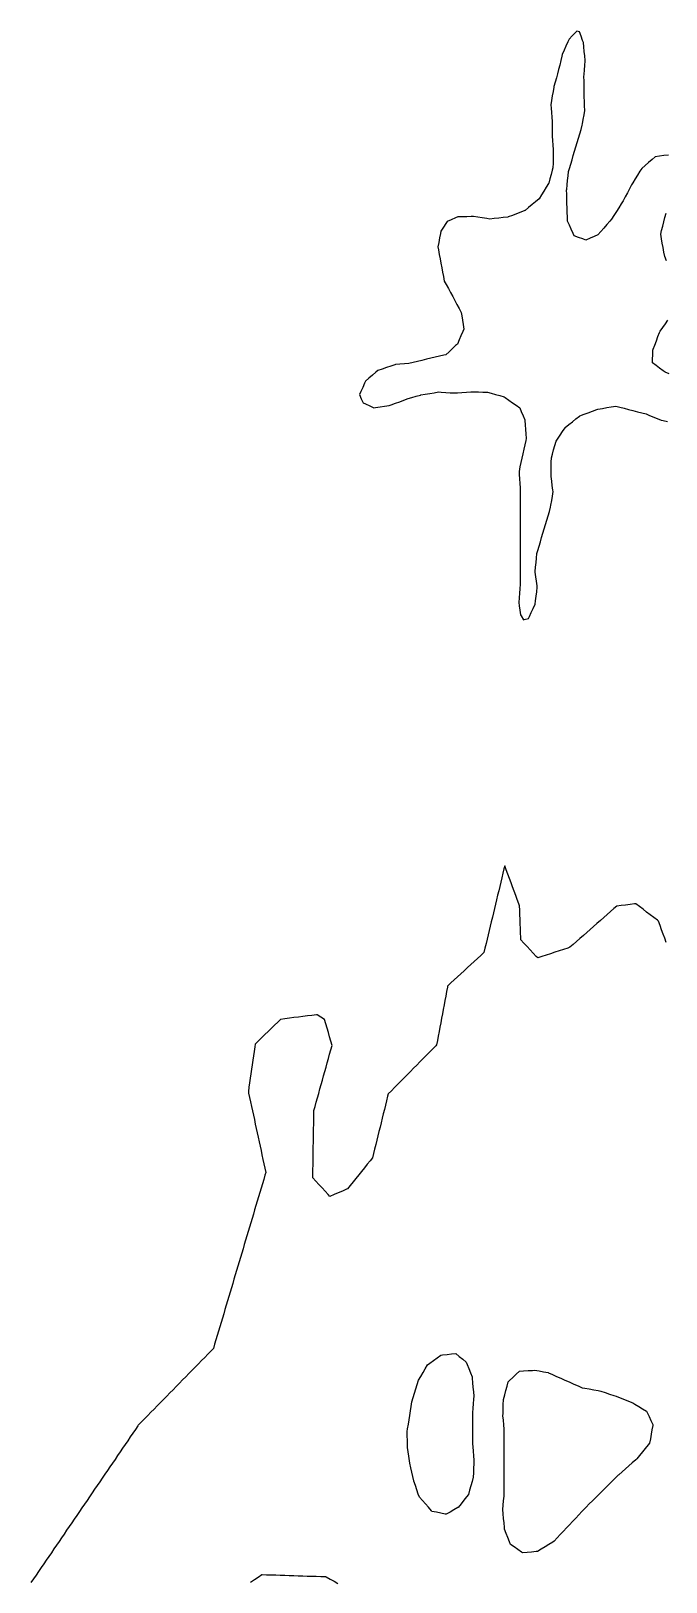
# Model space of a CAD drawing. Header units: millimetres. Extents: x 0 to 2762, y 6 to 2482.
# Drawn here: x 1281.4 to 1422, y 2139.1 to 2482.2 of the extents above; entities that cross this region are included whole.
import ezdxf

# ---------------------------------------------------------------- set-up
doc = ezdxf.new("R2010")
doc.units = ezdxf.units.MM
for name, color, linetype in [('ALL_HOLES', 1, 'Continuous'), ('ALL_ISLANDS', 7, 'Continuous'), ('OUTLINE_ISLAND_01', 7, 'Continuous'), ('OUTLINE_ISLAND_01_HOLE_145', 1, 'Continuous'), ('OUTLINE_ISLAND_01_HOLE_146', 1, 'Continuous'), ('OUTLINE_ISLAND_02', 7, 'Continuous')]:
    doc.layers.add(name, color=color, linetype=linetype)

msp = doc.modelspace()

# ---------------------------------------------------------------- linework, layer by layer
at = {"layer": 'ALL_HOLES'}
for points in [[(1375.4935, 2189.6364), (1376.2696, 2189.0058), (1377.0456, 2188.3751), (1377.8217, 2187.7445), (1378.0148, 2187.2431), (1378.374, 2186.3099), (1378.7333, 2185.3766), (1379.0926, 2184.4434), (1379.1177, 2184.1796), (1379.2122, 2183.1841), (1379.3068, 2182.1886), (1379.4013, 2181.1931), (1379.4959, 2180.1975), (1379.4403, 2179.5046), (1379.3604, 2178.5078), (1379.2804, 2177.511), (1379.2005, 2176.5142), (1379.1991, 2175.662), (1379.1975, 2174.662), (1379.1958, 2173.662), (1379.1942, 2172.662), (1379.1925, 2171.662), (1379.1909, 2170.662), (1379.1893, 2169.662), (1379.2453, 2169.0142), (1379.3315, 2168.0179), (1379.4177, 2167.0217), (1379.5039, 2166.0254), (1379.4743, 2165.2675), (1379.4352, 2164.2682), (1379.3962, 2163.269), (1379.3572, 2162.2698), (1379.0914, 2161.3184), (1378.8224, 2160.3553), (1378.5534, 2159.3922), (1378.2844, 2158.429), (1377.905, 2157.9448), (1377.2883, 2157.1577), (1376.6715, 2156.3705), (1376.0548, 2155.5834), (1375.9762, 2155.5398), (1375.1013, 2155.0553), (1374.2265, 2154.5709), (1373.3517, 2154.0864), (1373.1712, 2154.1225), (1372.1906, 2154.3185), (1371.21, 2154.5145), (1370.2294, 2154.7105), (1370.0957, 2154.8614), (1369.4325, 2155.6098), (1368.7693, 2156.3583), (1368.1061, 2157.1067), (1367.4429, 2157.8552), (1367.2046, 2158.5436), (1366.8775, 2159.4886), (1366.5505, 2160.4336), (1366.2234, 2161.3786), (1366.2083, 2161.4469), (1365.992, 2162.4233), (1365.7757, 2163.3996), (1365.5594, 2164.3759), (1365.3432, 2165.3523), (1365.2598, 2165.903), (1365.11, 2166.8917), (1364.9603, 2167.8804), (1364.8106, 2168.8692), (1364.8013, 2169.4211), (1364.7844, 2170.4209), (1364.7675, 2171.4208), (1364.7506, 2172.4207), (1364.8404, 2172.9948), (1364.9948, 2173.9828), (1365.1493, 2174.9708), (1365.3038, 2175.9588), (1365.4583, 2176.9468), (1365.6128, 2177.9348), (1365.7673, 2178.9227), (1365.7723, 2178.9388), (1366.0678, 2179.8942), (1366.3633, 2180.8495), (1366.6588, 2181.8048), (1366.9544, 2182.7602), (1367.2499, 2183.7155), (1367.7344, 2184.5397), (1368.2411, 2185.4019), (1368.7478, 2186.264), (1369.2546, 2187.1261), (1369.7534, 2187.4962), (1370.5565, 2188.092), (1371.3596, 2188.6879), (1372.1626, 2189.2837), (1372.5685, 2189.3267), (1373.563, 2189.432), (1374.5574, 2189.5373)], [(1392.9622, 2185.941), (1393.9474, 2185.7697), (1394.9326, 2185.5983), (1395.9178, 2185.427), (1395.9896, 2185.3945), (1396.9008, 2184.9825), (1397.812, 2184.5705), (1398.7231, 2184.1584), (1399.6343, 2183.7464), (1399.8284, 2183.6624), (1400.7462, 2183.2654), (1401.664, 2182.8684), (1402.5818, 2182.4714), (1403.4996, 2182.0743), (1404.0768, 2181.9756), (1405.0624, 2181.807), (1406.0481, 2181.6384), (1407.0338, 2181.4698), (1407.6257, 2181.2817), (1408.5787, 2180.9789), (1409.5317, 2180.676), (1410.4847, 2180.3731), (1410.9761, 2180.1805), (1411.9072, 2179.8155), (1412.8382, 2179.4505), (1413.7692, 2179.0855), (1414.7002, 2178.7205), (1415.1576, 2178.4447), (1416.0139, 2177.9284), (1416.8703, 2177.4121), (1417.7267, 2176.8958), (1417.8563, 2176.6241), (1418.2868, 2175.7215), (1418.7173, 2174.8189), (1419.1478, 2173.9163), (1419.1163, 2173.7399), (1418.9405, 2172.7555), (1418.7646, 2171.771), (1418.5888, 2170.7866), (1418.4129, 2169.8022), (1418.0954, 2169.4132), (1417.4631, 2168.6385), (1416.8308, 2167.8637), (1416.1985, 2167.089), (1415.5662, 2166.3143), (1415.3281, 2166.1058), (1414.5759, 2165.4469), (1413.8236, 2164.788), (1413.0714, 2164.1291), (1412.3192, 2163.4702), (1411.5669, 2162.8113), (1411.4535, 2162.699), (1410.7428, 2161.9956), (1410.0321, 2161.2921), (1409.3214, 2160.5886), (1408.6106, 2159.8851), (1407.8999, 2159.1817), (1407.1892, 2158.4782), (1406.4785, 2157.7747), (1405.7677, 2157.0713), (1405.057, 2156.3678), (1404.3463, 2155.6643), (1404.111, 2155.4134), (1403.427, 2154.684), (1402.743, 2153.9546), (1402.0589, 2153.2251), (1401.3749, 2152.4957), (1400.6908, 2151.7662), (1400.0068, 2151.0368), (1399.3228, 2150.3073), (1398.6387, 2149.5779), (1397.9547, 2148.8484), (1397.2706, 2148.119), (1396.9735, 2147.9357), (1396.1225, 2147.4106), (1395.2715, 2146.8855), (1394.4204, 2146.3604), (1393.5694, 2145.8353), (1393.2841, 2145.8084), (1392.2885, 2145.7143), (1391.293, 2145.6203), (1390.2974, 2145.5263), (1390.0492, 2145.6988), (1389.2281, 2146.2697), (1388.4071, 2146.8405), (1387.586, 2147.4114), (1387.3735, 2147.9641), (1387.0145, 2148.8974), (1386.6556, 2149.8308), (1386.2967, 2150.7642), (1386.2632, 2151.1462), (1386.1758, 2152.1424), (1386.0885, 2153.1386), (1386.0011, 2154.1348), (1385.9137, 2155.1309), (1385.9984, 2156.055), (1386.0896, 2157.0508), (1386.1808, 2158.0466), (1386.1822, 2158.3602), (1386.1864, 2159.3602), (1386.1906, 2160.3602), (1386.1948, 2161.3602), (1386.1991, 2162.3602), (1386.2033, 2163.3602), (1386.2075, 2164.3602), (1386.2118, 2165.3601), (1386.216, 2166.3601), (1386.2202, 2167.3601), (1386.2245, 2168.3601), (1386.2287, 2169.3601), (1386.2329, 2170.3601), (1386.2372, 2171.3601), (1386.2414, 2172.3601), (1386.1982, 2172.8788), (1386.1151, 2173.8754), (1386.032, 2174.8719), (1385.949, 2175.8685), (1385.9635, 2176.3681), (1385.9924, 2177.3677), (1386.0214, 2178.3673), (1386.0504, 2179.3669), (1386.0852, 2179.4988), (1386.3399, 2180.4658), (1386.5946, 2181.4328), (1386.8493, 2182.3999), (1387.104, 2183.3669), (1387.4082, 2183.6598), (1388.1286, 2184.3534), (1388.8489, 2185.0471), (1389.5692, 2185.7407), (1390.521, 2185.7969), (1391.5192, 2185.8558), (1392.5175, 2185.9148)]]:
    msp.add_lwpolyline(points, close=True, dxfattribs=at)
at = {"layer": 'ALL_ISLANDS'}
for points in [[(1422.5886, 2454.7889), (1421.5983, 2454.6496), (1420.6081, 2454.5103), (1419.6178, 2454.371), (1418.9493, 2453.7953), (1418.1915, 2453.1428), (1417.4337, 2452.4903), (1416.6759, 2451.8377), (1416.2836, 2451.2122), (1415.7524, 2450.365), (1415.2211, 2449.5178), (1414.6898, 2448.6706), (1414.4218, 2448.1658), (1413.953, 2447.2826), (1413.4841, 2446.3993), (1413.0152, 2445.516), (1412.5464, 2444.6327), (1412.1245, 2443.9686), (1411.5882, 2443.1245), (1411.052, 2442.2805), (1410.5157, 2441.4364), (1409.9795, 2440.5924), (1409.5932, 2440.1481), (1408.9372, 2439.3933), (1408.2811, 2438.6386), (1407.6251, 2437.8839), (1406.969, 2437.1292), (1406.1416, 2436.7748), (1405.2224, 2436.381), (1404.3032, 2435.9873), (1403.624, 2436.2334), (1402.6838, 2436.5742), (1401.7437, 2436.9149), (1401.4925, 2437.4515), (1401.0686, 2438.3572), (1400.6446, 2439.2629), (1400.2207, 2440.1686), (1400.1968, 2441.0836), (1400.1706, 2442.0833), (1400.1445, 2443.0829), (1400.1184, 2444.0826), (1400.0923, 2445.0822), (1400.0662, 2446.0819), (1400.04, 2447.0816), (1400.0519, 2447.1904), (1400.16, 2448.1845), (1400.2682, 2449.1786), (1400.3763, 2450.1728), (1400.4845, 2451.1669), (1400.6733, 2451.8053), (1400.9569, 2452.7643), (1401.2405, 2453.7232), (1401.5241, 2454.6822), (1401.8076, 2455.6411), (1402.0912, 2456.6001), (1402.3748, 2457.559), (1402.6584, 2458.518), (1402.942, 2459.4769), (1403.2256, 2460.4359), (1403.5092, 2461.3948), (1403.5562, 2461.6752), (1403.7216, 2462.6614), (1403.8871, 2463.6476), (1404.0525, 2464.6338), (1404.0521, 2464.6455), (1404.0138, 2465.6448), (1403.9755, 2466.644), (1403.9372, 2467.6433), (1403.8989, 2468.6426), (1403.8965, 2469.149), (1403.8918, 2470.149), (1403.8871, 2471.149), (1403.8824, 2472.149), (1403.9193, 2472.6335), (1403.9953, 2473.6306), (1404.0713, 2474.6277), (1404.1473, 2475.6248), (1404.1383, 2475.7201), (1404.044, 2476.7156), (1403.9498, 2477.7112), (1403.8556, 2478.7067), (1403.7613, 2479.7023), (1403.5872, 2480.1477), (1403.223, 2481.079), (1402.8588, 2482.0103), (1402.3235, 2482.2229), (1401.9684, 2481.8623), (1401.2667, 2481.1498), (1400.5651, 2480.4373), (1400.2837, 2479.7991), (1399.8803, 2478.8841), (1399.4769, 2477.9691), (1399.0735, 2477.0541), (1398.9731, 2476.6427), (1398.7358, 2475.6713), (1398.4986, 2474.6998), (1398.2614, 2473.7284), (1398.0242, 2472.7569), (1397.7768, 2471.888), (1397.503, 2470.9262), (1397.2293, 2469.9644), (1397.2061, 2469.8278), (1397.0386, 2468.842), (1396.8712, 2467.8561), (1396.7037, 2466.8702), (1396.5363, 2465.8843), (1396.5909, 2465.1662), (1396.6667, 2464.169), (1396.7425, 2463.1719), (1396.8183, 2462.1748), (1396.8201, 2461.2687), (1396.822, 2460.2687), (1396.824, 2459.2687), (1396.8466, 2458.9846), (1396.9259, 2457.9877), (1397.0052, 2456.9909), (1397.0845, 2455.994), (1397.0839, 2455.9647), (1397.0636, 2454.9649), (1397.0434, 2453.9651), (1397.0231, 2452.9653), (1397.0029, 2451.9655), (1396.862, 2451.4509), (1396.5979, 2450.4864), (1396.3339, 2449.5219), (1396.0698, 2448.5573), (1396.0467, 2448.5193), (1395.527, 2447.6649), (1395.0074, 2446.8105), (1394.4877, 2445.9562), (1393.9681, 2445.1018), (1393.9418, 2445.0802), (1393.1696, 2444.4449), (1392.3974, 2443.8095), (1391.6251, 2443.1742), (1390.8529, 2442.5389), (1390.8216, 2442.5267), (1389.8894, 2442.1648), (1388.9571, 2441.8028), (1388.0249, 2441.4409), (1387.0927, 2441.079), (1387.0044, 2441.0689), (1386.0108, 2440.9559), (1385.0172, 2440.8429), (1384.0236, 2440.7299), (1383.03, 2440.6169), (1382.3538, 2440.7199), (1381.3652, 2440.8705), (1380.3766, 2441.021), (1379.3879, 2441.1716), (1378.9293, 2441.1614), (1377.9296, 2441.1392), (1376.9298, 2441.117), (1375.9301, 2441.0948), (1375.4117, 2440.8744), (1374.4914, 2440.4831), (1373.5711, 2440.0919), (1373.2857, 2439.6412), (1372.7506, 2438.7964), (1372.2156, 2437.9516), (1372.1105, 2437.4282), (1371.9137, 2436.4478), (1371.7169, 2435.4674), (1371.52, 2434.4869), (1371.6513, 2433.7936), (1371.8373, 2432.8111), (1372.0233, 2431.8285), (1372.2094, 2430.846), (1372.3954, 2429.8634), (1372.5814, 2428.8809), (1372.7674, 2427.8984), (1372.9535, 2426.9158), (1373.3777, 2426.1334), (1373.8543, 2425.2543), (1374.331, 2424.3753), (1374.8076, 2423.4962), (1375.2843, 2422.6171), (1375.7609, 2421.738), (1376.2376, 2420.8589), (1376.7142, 2419.9798), (1376.8267, 2419.2462), (1376.9781, 2418.2578), (1377.1296, 2417.2693), (1377.2811, 2416.2808), (1377.0415, 2415.726), (1376.645, 2414.808), (1376.2485, 2413.89), (1375.852, 2412.9719), (1375.4693, 2412.621), (1374.7322, 2411.9452), (1373.9952, 2411.2693), (1373.2582, 2410.5935), (1372.882, 2410.5049), (1371.9086, 2410.2756), (1370.9353, 2410.0464), (1369.9619, 2409.8171), (1368.9885, 2409.5879), (1368.0152, 2409.3586), (1367.0418, 2409.1294), (1366.0684, 2408.9001), (1365.0951, 2408.6708), (1364.115, 2408.5851), (1363.1188, 2408.4979), (1362.1226, 2408.4106), (1362.0372, 2408.3821), (1361.0886, 2408.0657), (1360.14, 2407.7492), (1359.1914, 2407.4327), (1358.2428, 2407.1162), (1357.7934, 2406.7291), (1357.0359, 2406.0763), (1356.2783, 2405.4236), (1355.5207, 2404.7708), (1355.2989, 2404.2829), (1354.8851, 2403.3725), (1354.4713, 2402.4622), (1354.1614, 2401.7804), (1354.5805, 2400.8724), (1354.9995, 2399.9645), (1355.5357, 2399.7064), (1356.4368, 2399.2726), (1357.3378, 2398.8388), (1357.757, 2398.9026), (1358.7456, 2399.053), (1359.7343, 2399.2034), (1360.7229, 2399.3538), (1361.1937, 2399.5253), (1362.1333, 2399.8675), (1363.0729, 2400.2098), (1364.0125, 2400.552), (1364.9522, 2400.8942), (1365.7829, 2401.1339), (1366.7438, 2401.411), (1367.7046, 2401.6882), (1367.7648, 2401.6986), (1368.7502, 2401.8686), (1369.7357, 2402.0386), (1370.7211, 2402.2086), (1371.7066, 2402.3786), (1372.2715, 2402.3412), (1373.2693, 2402.275), (1374.2671, 2402.2088), (1375.2649, 2402.1427), (1375.8657, 2402.1901), (1376.8626, 2402.2688), (1377.8595, 2402.3475), (1378.8564, 2402.4262), (1379.5226, 2402.4017), (1380.522, 2402.365), (1381.5213, 2402.3283), (1382.5206, 2402.2916), (1383.2974, 2402.0825), (1384.263, 2401.8225), (1385.2287, 2401.5626), (1386.1943, 2401.3026), (1386.4007, 2401.1557), (1387.2154, 2400.5759), (1388.03, 2399.996), (1388.8447, 2399.4161), (1389.6594, 2398.8362), (1389.9959, 2398.041), (1390.3857, 2397.12), (1390.7754, 2396.1991), (1390.7848, 2396.0697), (1390.8573, 2395.0723), (1390.9298, 2394.075), (1391.0023, 2393.0776), (1391.0748, 2392.0802), (1390.9793, 2391.6376), (1390.7684, 2390.6601), (1390.5575, 2389.6826), (1390.3466, 2388.7051), (1390.1356, 2387.7276), (1389.9247, 2386.7501), (1389.7138, 2385.7726), (1389.5029, 2384.7951), (1389.55, 2384.1195), (1389.6195, 2383.1219), (1389.689, 2382.1243), (1389.7585, 2381.1267), (1389.759, 2380.3014), (1389.7596, 2379.3014), (1389.7601, 2378.3014), (1389.7607, 2377.3014), (1389.7613, 2376.3014), (1389.7618, 2375.3014), (1389.7624, 2374.3014), (1389.763, 2373.3014), (1389.7635, 2372.3014), (1389.7641, 2371.3014), (1389.7647, 2370.3014), (1389.7652, 2369.3014), (1389.7658, 2368.3014), (1389.7664, 2367.3014), (1389.767, 2366.3014), (1389.7675, 2365.3014), (1389.7681, 2364.3014), (1389.7687, 2363.3014), (1389.7692, 2362.3014), (1389.7698, 2361.3014), (1389.7704, 2360.3014), (1389.7358, 2359.8157), (1389.6648, 2358.8182), (1389.5937, 2357.8208), (1389.5227, 2356.8233), (1389.4517, 2355.8258), (1389.5589, 2355.0707), (1389.6996, 2354.0806), (1389.8402, 2353.0905), (1389.9932, 2352.8322), (1390.5026, 2351.9717), (1390.6271, 2352.0044), (1391.5942, 2352.2588), (1391.7843, 2352.671), (1392.2031, 2353.5791), (1392.6219, 2354.4872), (1393.0406, 2355.3953), (1393.1459, 2356.1748), (1393.2798, 2357.1658), (1393.4136, 2358.1568), (1393.5475, 2359.1478), (1393.4983, 2359.4979), (1393.3593, 2360.4882), (1393.2202, 2361.4785), (1393.0811, 2362.4688), (1393.0938, 2362.613), (1393.1815, 2363.6091), (1393.2691, 2364.6053), (1393.3568, 2365.6014), (1393.4444, 2366.5976), (1393.6588, 2367.3199), (1393.9433, 2368.2786), (1394.2277, 2369.2373), (1394.5122, 2370.196), (1394.7967, 2371.1546), (1395.0812, 2372.1133), (1395.3657, 2373.072), (1395.6502, 2374.0307), (1395.9346, 2374.9894), (1396.2191, 2375.9481), (1396.5036, 2376.9067), (1396.5773, 2377.3601), (1396.7378, 2378.3471), (1396.8983, 2379.3342), (1397.0588, 2380.3212), (1397.0099, 2380.6784), (1396.8742, 2381.6691), (1396.7386, 2382.6599), (1396.6029, 2383.6506), (1396.605, 2383.8138), (1396.6175, 2384.8137), (1396.63, 2385.8137), (1396.6425, 2386.8136), (1396.655, 2387.8135), (1396.8799, 2388.5879), (1397.1588, 2389.5483), (1397.4378, 2390.5086), (1397.7167, 2391.4689), (1398.036, 2391.9555), (1398.5847, 2392.7915), (1399.1334, 2393.6276), (1399.682, 2394.4636), (1399.7472, 2394.5162), (1400.5253, 2395.1443), (1401.3034, 2395.7725), (1402.0815, 2396.4006), (1402.8596, 2397.0287), (1402.972, 2397.0714), (1403.9068, 2397.4267), (1404.8415, 2397.7819), (1405.7763, 2398.1372), (1406.7111, 2398.4924), (1406.9621, 2398.5381), (1407.9459, 2398.7171), (1408.9298, 2398.8961), (1409.9136, 2399.0751), (1410.8975, 2399.2541), (1411.8288, 2399.0124), (1412.7967, 2398.7611), (1413.7646, 2398.5099), (1414.7325, 2398.2587), (1415.7005, 2398.0074), (1416.6684, 2397.7562), (1417.6363, 2397.505), (1418.2234, 2397.2624), (1419.1477, 2396.8805), (1420.0719, 2396.4986), (1420.9961, 2396.1168), (1421.4222, 2396.0215), (1422.3982, 2395.8034)], [(1422.1801, 2431.3984), (1421.7593, 2432.3055), (1421.755, 2432.3294), (1421.578, 2433.3136), (1421.401, 2434.2979), (1421.224, 2435.2821), (1421.047, 2436.2663), (1420.8699, 2437.2505), (1421.0808, 2438.0826), (1421.3264, 2439.052), (1421.572, 2440.0214), (1421.8176, 2440.9907), (1422.0631, 2441.9601)], [(1422.7341, 2406.3576), (1421.8237, 2406.7715), (1421.4403, 2407.0572), (1420.6385, 2407.6548), (1419.8366, 2408.2524), (1419.0348, 2408.8499), (1419.0624, 2409.593), (1419.0995, 2410.5923), (1419.1366, 2411.5916), (1419.2156, 2411.806), (1419.5615, 2412.7443), (1419.9074, 2413.6826), (1420.2533, 2414.6209), (1420.5991, 2415.5591), (1420.7648, 2415.7966), (1421.337, 2416.6168), (1421.9091, 2417.4369), (1422.4812, 2418.2571)], [(1422.1042, 2280.5666), (1421.7627, 2281.5065), (1421.4213, 2282.4464), (1421.0798, 2283.3863), (1420.7383, 2284.3262), (1420.3969, 2285.2661), (1420.124, 2285.4762), (1419.3317, 2286.0863), (1418.5394, 2286.6964), (1417.7471, 2287.3065), (1416.9548, 2287.9167), (1416.1625, 2288.5268), (1415.3701, 2289.1369), (1415.0945, 2289.1017), (1414.1026, 2288.9748), (1413.1107, 2288.848), (1412.1188, 2288.7212), (1411.1268, 2288.5944), (1410.5201, 2288.0633), (1409.7676, 2287.4046), (1409.0152, 2286.746), (1408.2627, 2286.0873), (1407.5103, 2285.4287), (1406.7578, 2284.77), (1406.0054, 2284.1114), (1405.2529, 2283.4527), (1404.5005, 2282.7941), (1403.748, 2282.1354), (1402.9955, 2281.4768), (1402.2431, 2280.8182), (1401.4906, 2280.1595), (1400.7382, 2279.5009), (1400.2751, 2279.3474), (1399.3259, 2279.0329), (1398.3766, 2278.7184), (1397.4274, 2278.4039), (1396.4781, 2278.0893), (1395.5289, 2277.7748), (1394.5796, 2277.4603), (1393.6304, 2277.1458), (1393.3099, 2277.4935), (1392.6321, 2278.2287), (1391.9543, 2278.964), (1391.2766, 2279.6993), (1390.5988, 2280.4346), (1389.921, 2281.1698), (1389.9001, 2281.6999), (1389.8607, 2282.6992), (1389.8213, 2283.6984), (1389.782, 2284.6976), (1389.7426, 2285.6968), (1389.7032, 2286.696), (1389.6638, 2287.6953), (1389.6244, 2288.6945), (1389.467, 2289.1187), (1389.1192, 2290.0562), (1388.7714, 2290.9938), (1388.4236, 2291.9314), (1388.0758, 2292.8689), (1387.7279, 2293.8065), (1387.3801, 2294.7441), (1387.0323, 2295.6816), (1386.6845, 2296.6192), (1386.3367, 2297.5567), (1386.1654, 2296.8451), (1385.9315, 2295.8729), (1385.6975, 2294.9006), (1385.4635, 2293.9284), (1385.2295, 2292.9562), (1384.9956, 2291.9839), (1384.7616, 2291.0117), (1384.5276, 2290.0394), (1384.2937, 2289.0672), (1384.0597, 2288.0949), (1383.8257, 2287.1227), (1383.5917, 2286.1504), (1383.3578, 2285.1782), (1383.1238, 2284.206), (1382.8898, 2283.2337), (1382.6559, 2282.2615), (1382.4219, 2281.2892), (1382.1879, 2280.317), (1381.9539, 2279.3447), (1381.72, 2278.3725), (1381.0231, 2277.7272), (1380.2893, 2277.0478), (1379.5556, 2276.3683), (1378.8219, 2275.6889), (1378.0881, 2275.0095), (1377.3544, 2274.33), (1376.6207, 2273.6506), (1375.8869, 2272.9712), (1375.1532, 2272.2917), (1374.4194, 2271.6123), (1373.6857, 2270.9329), (1373.6384, 2270.6785), (1373.4557, 2269.6954), (1373.273, 2268.7122), (1373.0903, 2267.729), (1372.9076, 2266.7458), (1372.7249, 2265.7627), (1372.5422, 2264.7795), (1372.3595, 2263.7963), (1372.1768, 2262.8132), (1371.9941, 2261.83), (1371.8114, 2260.8468), (1371.6287, 2259.8637), (1371.446, 2258.8805), (1371.2633, 2257.8973), (1371.0875, 2257.7199), (1370.3835, 2257.0098), (1369.6794, 2256.2996), (1368.9754, 2255.5894), (1368.2714, 2254.8792), (1367.5674, 2254.1691), (1366.8633, 2253.4589), (1366.1593, 2252.7487), (1365.4553, 2252.0385), (1364.7513, 2251.3283), (1364.0473, 2250.6182), (1363.3432, 2249.908), (1362.6392, 2249.1978), (1361.9352, 2248.4876), (1361.2312, 2247.7774), (1360.5272, 2247.0673), (1360.3964, 2246.536), (1360.1574, 2245.565), (1359.9185, 2244.594), (1359.6795, 2243.623), (1359.4405, 2242.6519), (1359.2015, 2241.6809), (1358.9625, 2240.7099), (1358.7236, 2239.7389), (1358.4846, 2238.7678), (1358.2456, 2237.7968), (1358.0066, 2236.8258), (1357.7677, 2235.8548), (1357.5287, 2234.8837), (1357.2897, 2233.9127), (1357.0507, 2232.9417), (1356.5113, 2232.2739), (1355.8829, 2231.4959), (1355.2546, 2230.718), (1354.6262, 2229.9401), (1353.9979, 2229.1622), (1353.3695, 2228.3843), (1352.7411, 2227.6063), (1352.1128, 2226.8284), (1351.4844, 2226.0505), (1351.3178, 2225.9788), (1350.3994, 2225.5833), (1349.4809, 2225.1878), (1348.5624, 2224.7923), (1347.644, 2224.3968), (1347.2376, 2224.8356), (1346.5582, 2225.5694), (1345.8788, 2226.3031), (1345.1994, 2227.0369), (1344.52, 2227.7707), (1343.8406, 2228.5044), (1343.8546, 2229.3672), (1343.871, 2230.367), (1343.8873, 2231.3669), (1343.9036, 2232.3668), (1343.9199, 2233.3666), (1343.9362, 2234.3665), (1343.9525, 2235.3664), (1343.9688, 2236.3662), (1343.9851, 2237.3661), (1344.0014, 2238.366), (1344.0177, 2239.3658), (1344.034, 2240.3657), (1344.0503, 2241.3656), (1344.0666, 2242.3654), (1344.0829, 2243.3653), (1344.3458, 2244.3084), (1344.6142, 2245.2717), (1344.8827, 2246.235), (1345.1512, 2247.1983), (1345.4196, 2248.1616), (1345.6881, 2249.1249), (1345.9566, 2250.0882), (1346.225, 2251.0514), (1346.4935, 2252.0147), (1346.762, 2252.978), (1347.0304, 2253.9413), (1347.2989, 2254.9046), (1347.5673, 2255.8679), (1347.8358, 2256.8312), (1348.1043, 2257.7945), (1347.8361, 2258.7178), (1347.5572, 2259.6781), (1347.2783, 2260.6384), (1346.9994, 2261.5988), (1346.7205, 2262.5591), (1346.4416, 2263.5194), (1345.6236, 2264.0517), (1344.7855, 2264.5972), (1344.6246, 2264.5766), (1343.6327, 2264.45), (1342.6407, 2264.3233), (1341.6488, 2264.1967), (1340.6569, 2264.0701), (1339.6649, 2263.9434), (1338.673, 2263.8168), (1337.681, 2263.6901), (1336.6891, 2263.5635), (1336.0919, 2262.9809), (1335.3761, 2262.2826), (1334.6603, 2261.5843), (1333.9445, 2260.8859), (1333.2288, 2260.1876), (1332.513, 2259.4893), (1331.7972, 2258.791), (1331.0814, 2258.0927), (1330.9921, 2257.473), (1330.8494, 2256.4832), (1330.7067, 2255.4934), (1330.5641, 2254.5037), (1330.4214, 2253.5139), (1330.2787, 2252.5241), (1330.1361, 2251.5343), (1329.9934, 2250.5446), (1329.8508, 2249.5548), (1329.7081, 2248.565), (1329.5654, 2247.5753), (1329.6351, 2247.2512), (1329.8454, 2246.2735), (1330.0557, 2245.2959), (1330.266, 2244.3183), (1330.4763, 2243.3406), (1330.6866, 2242.363), (1330.8968, 2241.3853), (1331.1071, 2240.4077), (1331.3174, 2239.43), (1331.5277, 2238.4524), (1331.738, 2237.4748), (1331.9483, 2236.4971), (1332.1585, 2235.5195), (1332.3688, 2234.5418), (1332.5791, 2233.5642), (1332.7894, 2232.5866), (1332.9997, 2231.6089), (1333.21, 2230.6313), (1333.4202, 2229.6536), (1333.2447, 2229.0646), (1332.9591, 2228.1063), (1332.6734, 2227.1479), (1332.3878, 2226.1896), (1332.1022, 2225.2313), (1331.8165, 2224.2729), (1331.5309, 2223.3146), (1331.2453, 2222.3562), (1330.9596, 2221.3979), (1330.674, 2220.4396), (1330.3884, 2219.4812), (1330.1027, 2218.5229), (1329.8171, 2217.5646), (1329.5315, 2216.6062), (1329.2458, 2215.6479), (1328.9602, 2214.6895), (1328.6746, 2213.7312), (1328.3889, 2212.7729), (1328.1033, 2211.8145), (1327.8177, 2210.8562), (1327.5321, 2209.8978), (1327.2464, 2208.9395), (1326.9608, 2207.9812), (1326.6752, 2207.0228), (1326.3895, 2206.0645), (1326.1039, 2205.1061), (1325.8183, 2204.1478), (1325.5326, 2203.1895), (1325.247, 2202.2311), (1324.9614, 2201.2728), (1324.6757, 2200.3144), (1324.3901, 2199.3561), (1324.1045, 2198.3978), (1323.8188, 2197.4394), (1323.5332, 2196.4811), (1323.2476, 2195.5227), (1322.9619, 2194.5644), (1322.6763, 2193.6061), (1322.3907, 2192.6477), (1322.105, 2191.6894), (1321.8194, 2190.731), (1321.3055, 2190.2068), (1320.6055, 2189.4927), (1319.9055, 2188.7786), (1319.2055, 2188.0644), (1318.5055, 2187.3503), (1317.8055, 2186.6362), (1317.1054, 2185.922), (1316.4054, 2185.2079), (1315.7054, 2184.4938), (1315.0054, 2183.7797), (1314.3054, 2183.0655), (1313.6054, 2182.3514), (1312.9053, 2181.6373), (1312.2053, 2180.9232), (1311.5053, 2180.209), (1310.8053, 2179.4949), (1310.1053, 2178.7808), (1309.4053, 2178.0667), (1308.7052, 2177.3525), (1308.0052, 2176.6384), (1307.3052, 2175.9243), (1306.6052, 2175.2101), (1305.9052, 2174.496), (1305.2052, 2173.7819), (1305.1201, 2173.6573), (1304.5563, 2172.8314), (1303.9925, 2172.0054), (1303.4288, 2171.1795), (1302.865, 2170.3536), (1302.3012, 2169.5276), (1301.7375, 2168.7017), (1301.1737, 2167.8758), (1300.6099, 2167.0498), (1300.0461, 2166.2239), (1299.4824, 2165.398), (1298.9186, 2164.5721), (1298.3548, 2163.7461), (1297.791, 2162.9202), (1297.2273, 2162.0943), (1296.6635, 2161.2683), (1296.0997, 2160.4424), (1295.536, 2159.6165), (1294.9722, 2158.7905), (1294.4084, 2157.9646), (1293.8446, 2157.1387), (1293.2809, 2156.3128), (1292.7171, 2155.4868), (1292.1533, 2154.6609), (1291.5895, 2153.835), (1291.0258, 2153.009), (1290.462, 2152.1831), (1289.8982, 2151.3572), (1289.3345, 2150.5312), (1288.7707, 2149.7053), (1288.2069, 2148.8794), (1287.6431, 2148.0535), (1287.0794, 2147.2275), (1286.5156, 2146.4016), (1285.9518, 2145.5757), (1285.388, 2144.7497), (1284.8243, 2143.9238), (1284.2605, 2143.0979), (1283.6967, 2142.272), (1283.1329, 2141.446), (1282.5692, 2140.6201), (1282.0054, 2139.7942), (1281.4416, 2138.9682)], [(1330.0607, 2139.0793), (1330.8927, 2139.634), (1331.7247, 2140.1888), (1332.5567, 2140.7436), (1332.6232, 2140.7414), (1333.6227, 2140.7085), (1334.6221, 2140.6756), (1335.6216, 2140.6427), (1336.621, 2140.6098), (1337.6205, 2140.5769), (1338.6199, 2140.544), (1339.6194, 2140.5111), (1340.6189, 2140.4782), (1341.6183, 2140.4453), (1342.6178, 2140.4124), (1343.6172, 2140.3795), (1344.6167, 2140.3466), (1345.6162, 2140.3137), (1346.6156, 2140.2808), (1346.7679, 2140.1996), (1347.6502, 2139.729), (1348.5326, 2139.2584), (1349.4149, 2138.7878)]]:
    msp.add_lwpolyline(points, dxfattribs=at)
at = {"layer": 'OUTLINE_ISLAND_01'}
for points in [[(1422.1042, 2280.5666), (1421.7627, 2281.5065), (1421.4213, 2282.4464), (1421.0798, 2283.3863), (1420.7383, 2284.3262), (1420.3969, 2285.2661), (1420.124, 2285.4762), (1419.3317, 2286.0863), (1418.5394, 2286.6964), (1417.7471, 2287.3065), (1416.9548, 2287.9167), (1416.1625, 2288.5268), (1415.3701, 2289.1369), (1415.0945, 2289.1017), (1414.1026, 2288.9748), (1413.1107, 2288.848), (1412.1188, 2288.7212), (1411.1268, 2288.5944), (1410.5201, 2288.0633), (1409.7676, 2287.4046), (1409.0152, 2286.746), (1408.2627, 2286.0873), (1407.5103, 2285.4287), (1406.7578, 2284.77), (1406.0054, 2284.1114), (1405.2529, 2283.4527), (1404.5005, 2282.7941), (1403.748, 2282.1354), (1402.9955, 2281.4768), (1402.2431, 2280.8182), (1401.4906, 2280.1595), (1400.7382, 2279.5009), (1400.2751, 2279.3474), (1399.3259, 2279.0329), (1398.3766, 2278.7184), (1397.4274, 2278.4039), (1396.4781, 2278.0893), (1395.5289, 2277.7748), (1394.5796, 2277.4603), (1393.6304, 2277.1458), (1393.3099, 2277.4935), (1392.6321, 2278.2287), (1391.9543, 2278.964), (1391.2766, 2279.6993), (1390.5988, 2280.4346), (1389.921, 2281.1698), (1389.9001, 2281.6999), (1389.8607, 2282.6992), (1389.8213, 2283.6984), (1389.782, 2284.6976), (1389.7426, 2285.6968), (1389.7032, 2286.696), (1389.6638, 2287.6953), (1389.6244, 2288.6945), (1389.467, 2289.1187), (1389.1192, 2290.0562), (1388.7714, 2290.9938), (1388.4236, 2291.9314), (1388.0758, 2292.8689), (1387.7279, 2293.8065), (1387.3801, 2294.7441), (1387.0323, 2295.6816), (1386.6845, 2296.6192), (1386.3367, 2297.5567), (1386.1654, 2296.8451), (1385.9315, 2295.8729), (1385.6975, 2294.9006), (1385.4635, 2293.9284), (1385.2295, 2292.9562), (1384.9956, 2291.9839), (1384.7616, 2291.0117), (1384.5276, 2290.0394), (1384.2937, 2289.0672), (1384.0597, 2288.0949), (1383.8257, 2287.1227), (1383.5917, 2286.1504), (1383.3578, 2285.1782), (1383.1238, 2284.206), (1382.8898, 2283.2337), (1382.6559, 2282.2615), (1382.4219, 2281.2892), (1382.1879, 2280.317), (1381.9539, 2279.3447), (1381.72, 2278.3725), (1381.0231, 2277.7272), (1380.2893, 2277.0478), (1379.5556, 2276.3683), (1378.8219, 2275.6889), (1378.0881, 2275.0095), (1377.3544, 2274.33), (1376.6207, 2273.6506), (1375.8869, 2272.9712), (1375.1532, 2272.2917), (1374.4194, 2271.6123), (1373.6857, 2270.9329), (1373.6384, 2270.6785), (1373.4557, 2269.6954), (1373.273, 2268.7122), (1373.0903, 2267.729), (1372.9076, 2266.7458), (1372.7249, 2265.7627), (1372.5422, 2264.7795), (1372.3595, 2263.7963), (1372.1768, 2262.8132), (1371.9941, 2261.83), (1371.8114, 2260.8468), (1371.6287, 2259.8637), (1371.446, 2258.8805), (1371.2633, 2257.8973), (1371.0875, 2257.7199), (1370.3835, 2257.0098), (1369.6794, 2256.2996), (1368.9754, 2255.5894), (1368.2714, 2254.8792), (1367.5674, 2254.1691), (1366.8633, 2253.4589), (1366.1593, 2252.7487), (1365.4553, 2252.0385), (1364.7513, 2251.3283), (1364.0473, 2250.6182), (1363.3432, 2249.908), (1362.6392, 2249.1978), (1361.9352, 2248.4876), (1361.2312, 2247.7774), (1360.5272, 2247.0673), (1360.3964, 2246.536), (1360.1574, 2245.565), (1359.9185, 2244.594), (1359.6795, 2243.623), (1359.4405, 2242.6519), (1359.2015, 2241.6809), (1358.9625, 2240.7099), (1358.7236, 2239.7389), (1358.4846, 2238.7678), (1358.2456, 2237.7968), (1358.0066, 2236.8258), (1357.7677, 2235.8548), (1357.5287, 2234.8837), (1357.2897, 2233.9127), (1357.0507, 2232.9417), (1356.5113, 2232.2739), (1355.8829, 2231.4959), (1355.2546, 2230.718), (1354.6262, 2229.9401), (1353.9979, 2229.1622), (1353.3695, 2228.3843), (1352.7411, 2227.6063), (1352.1128, 2226.8284), (1351.4844, 2226.0505), (1351.3178, 2225.9788), (1350.3994, 2225.5833), (1349.4809, 2225.1878), (1348.5624, 2224.7923), (1347.644, 2224.3968), (1347.2376, 2224.8356), (1346.5582, 2225.5694), (1345.8788, 2226.3031), (1345.1994, 2227.0369), (1344.52, 2227.7707), (1343.8406, 2228.5044), (1343.8546, 2229.3672), (1343.871, 2230.367), (1343.8873, 2231.3669), (1343.9036, 2232.3668), (1343.9199, 2233.3666), (1343.9362, 2234.3665), (1343.9525, 2235.3664), (1343.9688, 2236.3662), (1343.9851, 2237.3661), (1344.0014, 2238.366), (1344.0177, 2239.3658), (1344.034, 2240.3657), (1344.0503, 2241.3656), (1344.0666, 2242.3654), (1344.0829, 2243.3653), (1344.3458, 2244.3084), (1344.6142, 2245.2717), (1344.8827, 2246.235), (1345.1512, 2247.1983), (1345.4196, 2248.1616), (1345.6881, 2249.1249), (1345.9566, 2250.0882), (1346.225, 2251.0514), (1346.4935, 2252.0147), (1346.762, 2252.978), (1347.0304, 2253.9413), (1347.2989, 2254.9046), (1347.5673, 2255.8679), (1347.8358, 2256.8312), (1348.1043, 2257.7945), (1347.8361, 2258.7178), (1347.5572, 2259.6781), (1347.2783, 2260.6384), (1346.9994, 2261.5988), (1346.7205, 2262.5591), (1346.4416, 2263.5194), (1345.6236, 2264.0517), (1344.7855, 2264.5972), (1344.6246, 2264.5766), (1343.6327, 2264.45), (1342.6407, 2264.3233), (1341.6488, 2264.1967), (1340.6569, 2264.0701), (1339.6649, 2263.9434), (1338.673, 2263.8168), (1337.681, 2263.6901), (1336.6891, 2263.5635), (1336.0919, 2262.9809), (1335.3761, 2262.2826), (1334.6603, 2261.5843), (1333.9445, 2260.8859), (1333.2288, 2260.1876), (1332.513, 2259.4893), (1331.7972, 2258.791), (1331.0814, 2258.0927), (1330.9921, 2257.473), (1330.8494, 2256.4832), (1330.7067, 2255.4934), (1330.5641, 2254.5037), (1330.4214, 2253.5139), (1330.2787, 2252.5241), (1330.1361, 2251.5343), (1329.9934, 2250.5446), (1329.8508, 2249.5548), (1329.7081, 2248.565), (1329.5654, 2247.5753), (1329.6351, 2247.2512), (1329.8454, 2246.2735), (1330.0557, 2245.2959), (1330.266, 2244.3183), (1330.4763, 2243.3406), (1330.6866, 2242.363), (1330.8968, 2241.3853), (1331.1071, 2240.4077), (1331.3174, 2239.43), (1331.5277, 2238.4524), (1331.738, 2237.4748), (1331.9483, 2236.4971), (1332.1585, 2235.5195), (1332.3688, 2234.5418), (1332.5791, 2233.5642), (1332.7894, 2232.5866), (1332.9997, 2231.6089), (1333.21, 2230.6313), (1333.4202, 2229.6536), (1333.2447, 2229.0646), (1332.9591, 2228.1063), (1332.6734, 2227.1479), (1332.3878, 2226.1896), (1332.1022, 2225.2313), (1331.8165, 2224.2729), (1331.5309, 2223.3146), (1331.2453, 2222.3562), (1330.9596, 2221.3979), (1330.674, 2220.4396), (1330.3884, 2219.4812), (1330.1027, 2218.5229), (1329.8171, 2217.5646), (1329.5315, 2216.6062), (1329.2458, 2215.6479), (1328.9602, 2214.6895), (1328.6746, 2213.7312), (1328.3889, 2212.7729), (1328.1033, 2211.8145), (1327.8177, 2210.8562), (1327.5321, 2209.8978), (1327.2464, 2208.9395), (1326.9608, 2207.9812), (1326.6752, 2207.0228), (1326.3895, 2206.0645), (1326.1039, 2205.1061), (1325.8183, 2204.1478), (1325.5326, 2203.1895), (1325.247, 2202.2311), (1324.9614, 2201.2728), (1324.6757, 2200.3144), (1324.3901, 2199.3561), (1324.1045, 2198.3978), (1323.8188, 2197.4394), (1323.5332, 2196.4811), (1323.2476, 2195.5227), (1322.9619, 2194.5644), (1322.6763, 2193.6061), (1322.3907, 2192.6477), (1322.105, 2191.6894), (1321.8194, 2190.731), (1321.3055, 2190.2068), (1320.6055, 2189.4927), (1319.9055, 2188.7786), (1319.2055, 2188.0644), (1318.5055, 2187.3503), (1317.8055, 2186.6362), (1317.1054, 2185.922), (1316.4054, 2185.2079), (1315.7054, 2184.4938), (1315.0054, 2183.7797), (1314.3054, 2183.0655), (1313.6054, 2182.3514), (1312.9053, 2181.6373), (1312.2053, 2180.9232), (1311.5053, 2180.209), (1310.8053, 2179.4949), (1310.1053, 2178.7808), (1309.4053, 2178.0667), (1308.7052, 2177.3525), (1308.0052, 2176.6384), (1307.3052, 2175.9243), (1306.6052, 2175.2101), (1305.9052, 2174.496), (1305.2052, 2173.7819), (1305.1201, 2173.6573), (1304.5563, 2172.8314), (1303.9925, 2172.0054), (1303.4288, 2171.1795), (1302.865, 2170.3536), (1302.3012, 2169.5276), (1301.7375, 2168.7017), (1301.1737, 2167.8758), (1300.6099, 2167.0498), (1300.0461, 2166.2239), (1299.4824, 2165.398), (1298.9186, 2164.5721), (1298.3548, 2163.7461), (1297.791, 2162.9202), (1297.2273, 2162.0943), (1296.6635, 2161.2683), (1296.0997, 2160.4424), (1295.536, 2159.6165), (1294.9722, 2158.7905), (1294.4084, 2157.9646), (1293.8446, 2157.1387), (1293.2809, 2156.3128), (1292.7171, 2155.4868), (1292.1533, 2154.6609), (1291.5895, 2153.835), (1291.0258, 2153.009), (1290.462, 2152.1831), (1289.8982, 2151.3572), (1289.3345, 2150.5312), (1288.7707, 2149.7053), (1288.2069, 2148.8794), (1287.6431, 2148.0535), (1287.0794, 2147.2275), (1286.5156, 2146.4016), (1285.9518, 2145.5757), (1285.388, 2144.7497), (1284.8243, 2143.9238), (1284.2605, 2143.0979), (1283.6967, 2142.272), (1283.1329, 2141.446), (1282.5692, 2140.6201), (1282.0054, 2139.7942), (1281.4416, 2138.9682)], [(1330.0607, 2139.0793), (1330.8927, 2139.634), (1331.7247, 2140.1888), (1332.5567, 2140.7436), (1332.6232, 2140.7414), (1333.6227, 2140.7085), (1334.6221, 2140.6756), (1335.6216, 2140.6427), (1336.621, 2140.6098), (1337.6205, 2140.5769), (1338.6199, 2140.544), (1339.6194, 2140.5111), (1340.6189, 2140.4782), (1341.6183, 2140.4453), (1342.6178, 2140.4124), (1343.6172, 2140.3795), (1344.6167, 2140.3466), (1345.6162, 2140.3137), (1346.6156, 2140.2808), (1346.7679, 2140.1996), (1347.6502, 2139.729), (1348.5326, 2139.2584), (1349.4149, 2138.7878)]]:
    msp.add_lwpolyline(points, dxfattribs=at)
at = {"layer": 'OUTLINE_ISLAND_01_HOLE_145'}
msp.add_lwpolyline([(1392.9622, 2185.941), (1393.9474, 2185.7697), (1394.9326, 2185.5983), (1395.9178, 2185.427), (1395.9896, 2185.3945), (1396.9008, 2184.9825), (1397.812, 2184.5705), (1398.7231, 2184.1584), (1399.6343, 2183.7464), (1399.8284, 2183.6624), (1400.7462, 2183.2654), (1401.664, 2182.8684), (1402.5818, 2182.4714), (1403.4996, 2182.0743), (1404.0768, 2181.9756), (1405.0624, 2181.807), (1406.0481, 2181.6384), (1407.0338, 2181.4698), (1407.6257, 2181.2817), (1408.5787, 2180.9789), (1409.5317, 2180.676), (1410.4847, 2180.3731), (1410.9761, 2180.1805), (1411.9072, 2179.8155), (1412.8382, 2179.4505), (1413.7692, 2179.0855), (1414.7002, 2178.7205), (1415.1576, 2178.4447), (1416.0139, 2177.9284), (1416.8703, 2177.4121), (1417.7267, 2176.8958), (1417.8563, 2176.6241), (1418.2868, 2175.7215), (1418.7173, 2174.8189), (1419.1478, 2173.9163), (1419.1163, 2173.7399), (1418.9405, 2172.7555), (1418.7646, 2171.771), (1418.5888, 2170.7866), (1418.4129, 2169.8022), (1418.0954, 2169.4132), (1417.4631, 2168.6385), (1416.8308, 2167.8637), (1416.1985, 2167.089), (1415.5662, 2166.3143), (1415.3281, 2166.1058), (1414.5759, 2165.4469), (1413.8236, 2164.788), (1413.0714, 2164.1291), (1412.3192, 2163.4702), (1411.5669, 2162.8113), (1411.4535, 2162.699), (1410.7428, 2161.9956), (1410.0321, 2161.2921), (1409.3214, 2160.5886), (1408.6106, 2159.8851), (1407.8999, 2159.1817), (1407.1892, 2158.4782), (1406.4785, 2157.7747), (1405.7677, 2157.0713), (1405.057, 2156.3678), (1404.3463, 2155.6643), (1404.111, 2155.4134), (1403.427, 2154.684), (1402.743, 2153.9546), (1402.0589, 2153.2251), (1401.3749, 2152.4957), (1400.6908, 2151.7662), (1400.0068, 2151.0368), (1399.3228, 2150.3073), (1398.6387, 2149.5779), (1397.9547, 2148.8484), (1397.2706, 2148.119), (1396.9735, 2147.9357), (1396.1225, 2147.4106), (1395.2715, 2146.8855), (1394.4204, 2146.3604), (1393.5694, 2145.8353), (1393.2841, 2145.8084), (1392.2885, 2145.7143), (1391.293, 2145.6203), (1390.2974, 2145.5263), (1390.0492, 2145.6988), (1389.2281, 2146.2697), (1388.4071, 2146.8405), (1387.586, 2147.4114), (1387.3735, 2147.9641), (1387.0145, 2148.8974), (1386.6556, 2149.8308), (1386.2967, 2150.7642), (1386.2632, 2151.1462), (1386.1758, 2152.1424), (1386.0885, 2153.1386), (1386.0011, 2154.1348), (1385.9137, 2155.1309), (1385.9984, 2156.055), (1386.0896, 2157.0508), (1386.1808, 2158.0466), (1386.1822, 2158.3602), (1386.1864, 2159.3602), (1386.1906, 2160.3602), (1386.1948, 2161.3602), (1386.1991, 2162.3602), (1386.2033, 2163.3602), (1386.2075, 2164.3602), (1386.2118, 2165.3601), (1386.216, 2166.3601), (1386.2202, 2167.3601), (1386.2245, 2168.3601), (1386.2287, 2169.3601), (1386.2329, 2170.3601), (1386.2372, 2171.3601), (1386.2414, 2172.3601), (1386.1982, 2172.8788), (1386.1151, 2173.8754), (1386.032, 2174.8719), (1385.949, 2175.8685), (1385.9635, 2176.3681), (1385.9924, 2177.3677), (1386.0214, 2178.3673), (1386.0504, 2179.3669), (1386.0852, 2179.4988), (1386.3399, 2180.4658), (1386.5946, 2181.4328), (1386.8493, 2182.3999), (1387.104, 2183.3669), (1387.4082, 2183.6598), (1388.1286, 2184.3534), (1388.8489, 2185.0471), (1389.5692, 2185.7407), (1390.521, 2185.7969), (1391.5192, 2185.8558), (1392.5175, 2185.9148)], close=True, dxfattribs=at)
at = {"layer": 'OUTLINE_ISLAND_01_HOLE_146'}
msp.add_lwpolyline([(1375.4935, 2189.6364), (1376.2696, 2189.0058), (1377.0456, 2188.3751), (1377.8217, 2187.7445), (1378.0148, 2187.2431), (1378.374, 2186.3099), (1378.7333, 2185.3766), (1379.0926, 2184.4434), (1379.1177, 2184.1796), (1379.2122, 2183.1841), (1379.3068, 2182.1886), (1379.4013, 2181.1931), (1379.4959, 2180.1975), (1379.4403, 2179.5046), (1379.3604, 2178.5078), (1379.2804, 2177.511), (1379.2005, 2176.5142), (1379.1991, 2175.662), (1379.1975, 2174.662), (1379.1958, 2173.662), (1379.1942, 2172.662), (1379.1925, 2171.662), (1379.1909, 2170.662), (1379.1893, 2169.662), (1379.2453, 2169.0142), (1379.3315, 2168.0179), (1379.4177, 2167.0217), (1379.5039, 2166.0254), (1379.4743, 2165.2675), (1379.4352, 2164.2682), (1379.3962, 2163.269), (1379.3572, 2162.2698), (1379.0914, 2161.3184), (1378.8224, 2160.3553), (1378.5534, 2159.3922), (1378.2844, 2158.429), (1377.905, 2157.9448), (1377.2883, 2157.1577), (1376.6715, 2156.3705), (1376.0548, 2155.5834), (1375.9762, 2155.5398), (1375.1013, 2155.0553), (1374.2265, 2154.5709), (1373.3517, 2154.0864), (1373.1712, 2154.1225), (1372.1906, 2154.3185), (1371.21, 2154.5145), (1370.2294, 2154.7105), (1370.0957, 2154.8614), (1369.4325, 2155.6098), (1368.7693, 2156.3583), (1368.1061, 2157.1067), (1367.4429, 2157.8552), (1367.2046, 2158.5436), (1366.8775, 2159.4886), (1366.5505, 2160.4336), (1366.2234, 2161.3786), (1366.2083, 2161.4469), (1365.992, 2162.4233), (1365.7757, 2163.3996), (1365.5594, 2164.3759), (1365.3432, 2165.3523), (1365.2598, 2165.903), (1365.11, 2166.8917), (1364.9603, 2167.8804), (1364.8106, 2168.8692), (1364.8013, 2169.4211), (1364.7844, 2170.4209), (1364.7675, 2171.4208), (1364.7506, 2172.4207), (1364.8404, 2172.9948), (1364.9948, 2173.9828), (1365.1493, 2174.9708), (1365.3038, 2175.9588), (1365.4583, 2176.9468), (1365.6128, 2177.9348), (1365.7673, 2178.9227), (1365.7723, 2178.9388), (1366.0678, 2179.8942), (1366.3633, 2180.8495), (1366.6588, 2181.8048), (1366.9544, 2182.7602), (1367.2499, 2183.7155), (1367.7344, 2184.5397), (1368.2411, 2185.4019), (1368.7478, 2186.264), (1369.2546, 2187.1261), (1369.7534, 2187.4962), (1370.5565, 2188.092), (1371.3596, 2188.6879), (1372.1626, 2189.2837), (1372.5685, 2189.3267), (1373.563, 2189.432), (1374.5574, 2189.5373)], close=True, dxfattribs=at)
at = {"layer": 'OUTLINE_ISLAND_02'}
for points in [[(1422.5886, 2454.7889), (1421.5983, 2454.6496), (1420.6081, 2454.5103), (1419.6178, 2454.371), (1418.9493, 2453.7953), (1418.1915, 2453.1428), (1417.4337, 2452.4903), (1416.6759, 2451.8377), (1416.2836, 2451.2122), (1415.7524, 2450.365), (1415.2211, 2449.5178), (1414.6898, 2448.6706), (1414.4218, 2448.1658), (1413.953, 2447.2826), (1413.4841, 2446.3993), (1413.0152, 2445.516), (1412.5464, 2444.6327), (1412.1245, 2443.9686), (1411.5882, 2443.1245), (1411.052, 2442.2805), (1410.5157, 2441.4364), (1409.9795, 2440.5924), (1409.5932, 2440.1481), (1408.9372, 2439.3933), (1408.2811, 2438.6386), (1407.6251, 2437.8839), (1406.969, 2437.1292), (1406.1416, 2436.7748), (1405.2224, 2436.381), (1404.3032, 2435.9873), (1403.624, 2436.2334), (1402.6838, 2436.5742), (1401.7437, 2436.9149), (1401.4925, 2437.4515), (1401.0686, 2438.3572), (1400.6446, 2439.2629), (1400.2207, 2440.1686), (1400.1968, 2441.0836), (1400.1706, 2442.0833), (1400.1445, 2443.0829), (1400.1184, 2444.0826), (1400.0923, 2445.0822), (1400.0662, 2446.0819), (1400.04, 2447.0816), (1400.0519, 2447.1904), (1400.16, 2448.1845), (1400.2682, 2449.1786), (1400.3763, 2450.1728), (1400.4845, 2451.1669), (1400.6733, 2451.8053), (1400.9569, 2452.7643), (1401.2405, 2453.7232), (1401.5241, 2454.6822), (1401.8076, 2455.6411), (1402.0912, 2456.6001), (1402.3748, 2457.559), (1402.6584, 2458.518), (1402.942, 2459.4769), (1403.2256, 2460.4359), (1403.5092, 2461.3948), (1403.5562, 2461.6752), (1403.7216, 2462.6614), (1403.8871, 2463.6476), (1404.0525, 2464.6338), (1404.0521, 2464.6455), (1404.0138, 2465.6448), (1403.9755, 2466.644), (1403.9372, 2467.6433), (1403.8989, 2468.6426), (1403.8965, 2469.149), (1403.8918, 2470.149), (1403.8871, 2471.149), (1403.8824, 2472.149), (1403.9193, 2472.6335), (1403.9953, 2473.6306), (1404.0713, 2474.6277), (1404.1473, 2475.6248), (1404.1383, 2475.7201), (1404.044, 2476.7156), (1403.9498, 2477.7112), (1403.8556, 2478.7067), (1403.7613, 2479.7023), (1403.5872, 2480.1477), (1403.223, 2481.079), (1402.8588, 2482.0103), (1402.3235, 2482.2229), (1401.9684, 2481.8623), (1401.2667, 2481.1498), (1400.5651, 2480.4373), (1400.2837, 2479.7991), (1399.8803, 2478.8841), (1399.4769, 2477.9691), (1399.0735, 2477.0541), (1398.9731, 2476.6427), (1398.7358, 2475.6713), (1398.4986, 2474.6998), (1398.2614, 2473.7284), (1398.0242, 2472.7569), (1397.7768, 2471.888), (1397.503, 2470.9262), (1397.2293, 2469.9644), (1397.2061, 2469.8278), (1397.0386, 2468.842), (1396.8712, 2467.8561), (1396.7037, 2466.8702), (1396.5363, 2465.8843), (1396.5909, 2465.1662), (1396.6667, 2464.169), (1396.7425, 2463.1719), (1396.8183, 2462.1748), (1396.8201, 2461.2687), (1396.822, 2460.2687), (1396.824, 2459.2687), (1396.8466, 2458.9846), (1396.9259, 2457.9877), (1397.0052, 2456.9909), (1397.0845, 2455.994), (1397.0839, 2455.9647), (1397.0636, 2454.9649), (1397.0434, 2453.9651), (1397.0231, 2452.9653), (1397.0029, 2451.9655), (1396.862, 2451.4509), (1396.5979, 2450.4864), (1396.3339, 2449.5219), (1396.0698, 2448.5573), (1396.0467, 2448.5193), (1395.527, 2447.6649), (1395.0074, 2446.8105), (1394.4877, 2445.9562), (1393.9681, 2445.1018), (1393.9418, 2445.0802), (1393.1696, 2444.4449), (1392.3974, 2443.8095), (1391.6251, 2443.1742), (1390.8529, 2442.5389), (1390.8216, 2442.5267), (1389.8894, 2442.1648), (1388.9571, 2441.8028), (1388.0249, 2441.4409), (1387.0927, 2441.079), (1387.0044, 2441.0689), (1386.0108, 2440.9559), (1385.0172, 2440.8429), (1384.0236, 2440.7299), (1383.03, 2440.6169), (1382.3538, 2440.7199), (1381.3652, 2440.8705), (1380.3766, 2441.021), (1379.3879, 2441.1716), (1378.9293, 2441.1614), (1377.9296, 2441.1392), (1376.9298, 2441.117), (1375.9301, 2441.0948), (1375.4117, 2440.8744), (1374.4914, 2440.4831), (1373.5711, 2440.0919), (1373.2857, 2439.6412), (1372.7506, 2438.7964), (1372.2156, 2437.9516), (1372.1105, 2437.4282), (1371.9137, 2436.4478), (1371.7169, 2435.4674), (1371.52, 2434.4869), (1371.6513, 2433.7936), (1371.8373, 2432.8111), (1372.0233, 2431.8285), (1372.2094, 2430.846), (1372.3954, 2429.8634), (1372.5814, 2428.8809), (1372.7674, 2427.8984), (1372.9535, 2426.9158), (1373.3777, 2426.1334), (1373.8543, 2425.2543), (1374.331, 2424.3753), (1374.8076, 2423.4962), (1375.2843, 2422.6171), (1375.7609, 2421.738), (1376.2376, 2420.8589), (1376.7142, 2419.9798), (1376.8267, 2419.2462), (1376.9781, 2418.2578), (1377.1296, 2417.2693), (1377.2811, 2416.2808), (1377.0415, 2415.726), (1376.645, 2414.808), (1376.2485, 2413.89), (1375.852, 2412.9719), (1375.4693, 2412.621), (1374.7322, 2411.9452), (1373.9952, 2411.2693), (1373.2582, 2410.5935), (1372.882, 2410.5049), (1371.9086, 2410.2756), (1370.9353, 2410.0464), (1369.9619, 2409.8171), (1368.9885, 2409.5879), (1368.0152, 2409.3586), (1367.0418, 2409.1294), (1366.0684, 2408.9001), (1365.0951, 2408.6708), (1364.115, 2408.5851), (1363.1188, 2408.4979), (1362.1226, 2408.4106), (1362.0372, 2408.3821), (1361.0886, 2408.0657), (1360.14, 2407.7492), (1359.1914, 2407.4327), (1358.2428, 2407.1162), (1357.7934, 2406.7291), (1357.0359, 2406.0763), (1356.2783, 2405.4236), (1355.5207, 2404.7708), (1355.2989, 2404.2829), (1354.8851, 2403.3725), (1354.4713, 2402.4622), (1354.1614, 2401.7804), (1354.5805, 2400.8724), (1354.9995, 2399.9645), (1355.5357, 2399.7064), (1356.4368, 2399.2726), (1357.3378, 2398.8388), (1357.757, 2398.9026), (1358.7456, 2399.053), (1359.7343, 2399.2034), (1360.7229, 2399.3538), (1361.1937, 2399.5253), (1362.1333, 2399.8675), (1363.0729, 2400.2098), (1364.0125, 2400.552), (1364.9522, 2400.8942), (1365.7829, 2401.1339), (1366.7438, 2401.411), (1367.7046, 2401.6882), (1367.7648, 2401.6986), (1368.7502, 2401.8686), (1369.7357, 2402.0386), (1370.7211, 2402.2086), (1371.7066, 2402.3786), (1372.2715, 2402.3412), (1373.2693, 2402.275), (1374.2671, 2402.2088), (1375.2649, 2402.1427), (1375.8657, 2402.1901), (1376.8626, 2402.2688), (1377.8595, 2402.3475), (1378.8564, 2402.4262), (1379.5226, 2402.4017), (1380.522, 2402.365), (1381.5213, 2402.3283), (1382.5206, 2402.2916), (1383.2974, 2402.0825), (1384.263, 2401.8225), (1385.2287, 2401.5626), (1386.1943, 2401.3026), (1386.4007, 2401.1557), (1387.2154, 2400.5759), (1388.03, 2399.996), (1388.8447, 2399.4161), (1389.6594, 2398.8362), (1389.9959, 2398.041), (1390.3857, 2397.12), (1390.7754, 2396.1991), (1390.7848, 2396.0697), (1390.8573, 2395.0723), (1390.9298, 2394.075), (1391.0023, 2393.0776), (1391.0748, 2392.0802), (1390.9793, 2391.6376), (1390.7684, 2390.6601), (1390.5575, 2389.6826), (1390.3466, 2388.7051), (1390.1356, 2387.7276), (1389.9247, 2386.7501), (1389.7138, 2385.7726), (1389.5029, 2384.7951), (1389.55, 2384.1195), (1389.6195, 2383.1219), (1389.689, 2382.1243), (1389.7585, 2381.1267), (1389.759, 2380.3014), (1389.7596, 2379.3014), (1389.7601, 2378.3014), (1389.7607, 2377.3014), (1389.7613, 2376.3014), (1389.7618, 2375.3014), (1389.7624, 2374.3014), (1389.763, 2373.3014), (1389.7635, 2372.3014), (1389.7641, 2371.3014), (1389.7647, 2370.3014), (1389.7652, 2369.3014), (1389.7658, 2368.3014), (1389.7664, 2367.3014), (1389.767, 2366.3014), (1389.7675, 2365.3014), (1389.7681, 2364.3014), (1389.7687, 2363.3014), (1389.7692, 2362.3014), (1389.7698, 2361.3014), (1389.7704, 2360.3014), (1389.7358, 2359.8157), (1389.6648, 2358.8182), (1389.5937, 2357.8208), (1389.5227, 2356.8233), (1389.4517, 2355.8258), (1389.5589, 2355.0707), (1389.6996, 2354.0806), (1389.8402, 2353.0905), (1389.9932, 2352.8322), (1390.5026, 2351.9717), (1390.6271, 2352.0044), (1391.5942, 2352.2588), (1391.7843, 2352.671), (1392.2031, 2353.5791), (1392.6219, 2354.4872), (1393.0406, 2355.3953), (1393.1459, 2356.1748), (1393.2798, 2357.1658), (1393.4136, 2358.1568), (1393.5475, 2359.1478), (1393.4983, 2359.4979), (1393.3593, 2360.4882), (1393.2202, 2361.4785), (1393.0811, 2362.4688), (1393.0938, 2362.613), (1393.1815, 2363.6091), (1393.2691, 2364.6053), (1393.3568, 2365.6014), (1393.4444, 2366.5976), (1393.6588, 2367.3199), (1393.9433, 2368.2786), (1394.2277, 2369.2373), (1394.5122, 2370.196), (1394.7967, 2371.1546), (1395.0812, 2372.1133), (1395.3657, 2373.072), (1395.6502, 2374.0307), (1395.9346, 2374.9894), (1396.2191, 2375.9481), (1396.5036, 2376.9067), (1396.5773, 2377.3601), (1396.7378, 2378.3471), (1396.8983, 2379.3342), (1397.0588, 2380.3212), (1397.0099, 2380.6784), (1396.8742, 2381.6691), (1396.7386, 2382.6599), (1396.6029, 2383.6506), (1396.605, 2383.8138), (1396.6175, 2384.8137), (1396.63, 2385.8137), (1396.6425, 2386.8136), (1396.655, 2387.8135), (1396.8799, 2388.5879), (1397.1588, 2389.5483), (1397.4378, 2390.5086), (1397.7167, 2391.4689), (1398.036, 2391.9555), (1398.5847, 2392.7915), (1399.1334, 2393.6276), (1399.682, 2394.4636), (1399.7472, 2394.5162), (1400.5253, 2395.1443), (1401.3034, 2395.7725), (1402.0815, 2396.4006), (1402.8596, 2397.0287), (1402.972, 2397.0714), (1403.9068, 2397.4267), (1404.8415, 2397.7819), (1405.7763, 2398.1372), (1406.7111, 2398.4924), (1406.9621, 2398.5381), (1407.9459, 2398.7171), (1408.9298, 2398.8961), (1409.9136, 2399.0751), (1410.8975, 2399.2541), (1411.8288, 2399.0124), (1412.7967, 2398.7611), (1413.7646, 2398.5099), (1414.7325, 2398.2587), (1415.7005, 2398.0074), (1416.6684, 2397.7562), (1417.6363, 2397.505), (1418.2234, 2397.2624), (1419.1477, 2396.8805), (1420.0719, 2396.4986), (1420.9961, 2396.1168), (1421.4222, 2396.0215), (1422.3982, 2395.8034)], [(1422.1801, 2431.3984), (1421.7593, 2432.3055), (1421.755, 2432.3294), (1421.578, 2433.3136), (1421.401, 2434.2979), (1421.224, 2435.2821), (1421.047, 2436.2663), (1420.8699, 2437.2505), (1421.0808, 2438.0826), (1421.3264, 2439.052), (1421.572, 2440.0214), (1421.8176, 2440.9907), (1422.0631, 2441.9601)], [(1422.7341, 2406.3576), (1421.8237, 2406.7715), (1421.4403, 2407.0572), (1420.6385, 2407.6548), (1419.8366, 2408.2524), (1419.0348, 2408.8499), (1419.0624, 2409.593), (1419.0995, 2410.5923), (1419.1366, 2411.5916), (1419.2156, 2411.806), (1419.5615, 2412.7443), (1419.9074, 2413.6826), (1420.2533, 2414.6209), (1420.5991, 2415.5591), (1420.7648, 2415.7966), (1421.337, 2416.6168), (1421.9091, 2417.4369), (1422.4812, 2418.2571)]]:
    msp.add_lwpolyline(points, dxfattribs=at)

doc.saveas('drawing.dxf')
